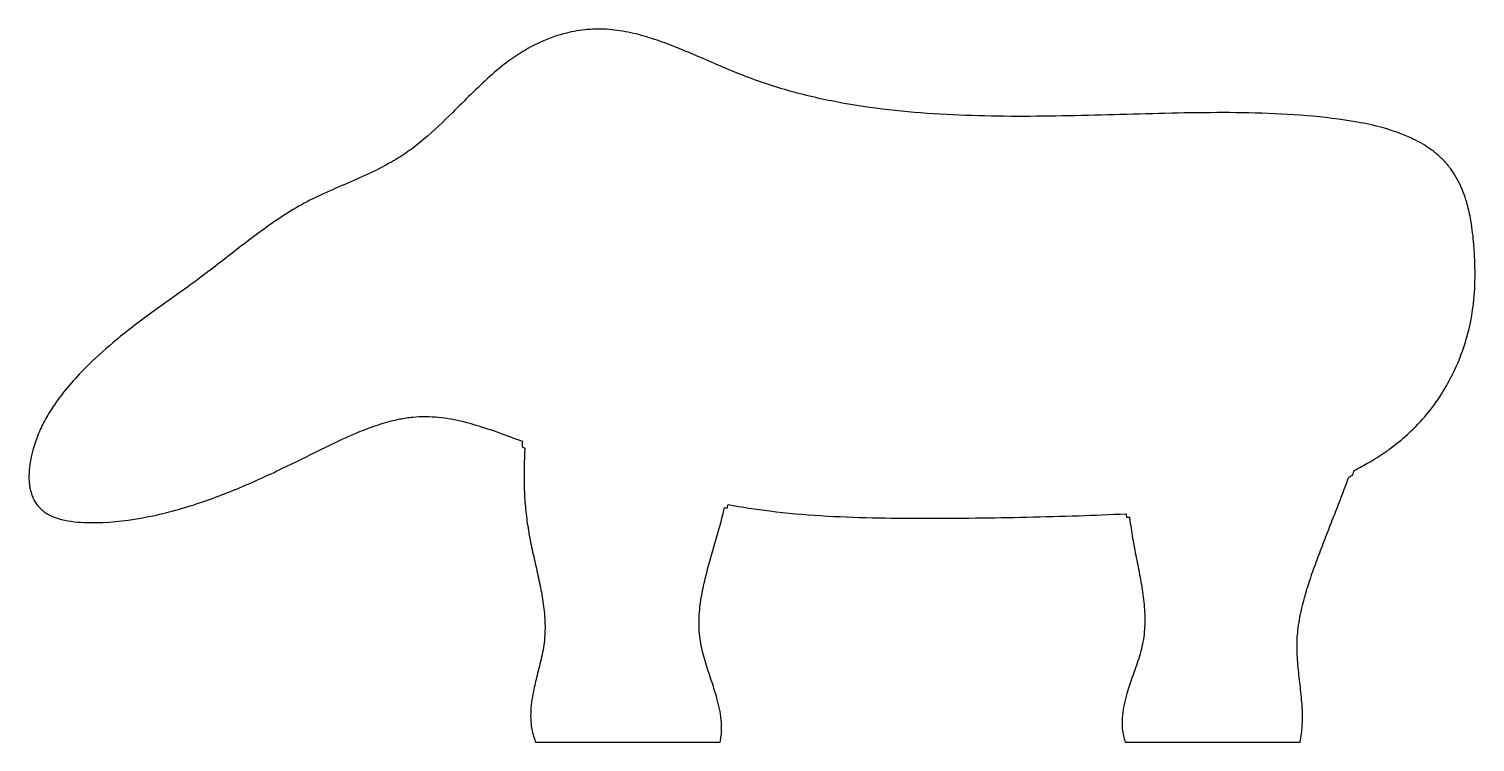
# Model space of a CAD drawing. Header units: millimetres. Extents: x -284 to -5, y 0 to 138.
import ezdxf

# ---------------------------------------------------------------- set-up
doc = ezdxf.new("R2010")
doc.units = ezdxf.units.MM
doc.layers.add('outline', color=7, linetype='Continuous')

msp = doc.modelspace()

# ---------------------------------------------------------------- linework, layer by layer
at = {"layer": 'outline'}
for p, q in [((-186.34, 0.05), (-150.74, 0.05)), ((-72.72, 0.05), (-39, 0.05))]:
    msp.add_line(p, q, dxfattribs=at)
for points, knots in [([(-20.63, 57.41), (-19.57, 58.23), (-18.55, 59.11), (-16.39, 61.18), (-15.27, 62.38), (-13.21, 64.94), (-12.27, 66.28), (-10.56, 69.08), (-9.79, 70.52), (-8.41, 73.49), (-7.82, 75), (-6.82, 78.09), (-6.41, 79.65), (-5.54, 84.06), (-5.3, 86.94), (-5.27, 90.93), (-5.29, 92.04), (-5.38, 94.29), (-5.45, 95.42), (-5.69, 98.08), (-5.89, 99.6), (-6.36, 102.13), (-6.6, 103.14), (-7.08, 104.8), (-7.3, 105.46), (-7.8, 106.75), (-8.08, 107.39), (-8.71, 108.63), (-9.05, 109.23), (-9.81, 110.38), (-10.23, 110.94), (-11.12, 111.99), (-11.6, 112.49), (-12.61, 113.42), (-13.15, 113.86), (-14.79, 115.06), (-15.97, 115.74), (-18.01, 116.73), (-18.85, 117.08), (-20.85, 117.83), (-22.01, 118.2), (-24.75, 118.95), (-26.34, 119.29), (-31.17, 120.17), (-34.44, 120.54), (-41, 121.08), (-44.31, 121.25), (-50.91, 121.42), (-54.22, 121.43), (-60.83, 121.37), (-64.14, 121.3), (-70.76, 121.13), (-74.07, 121.03), (-80.69, 120.86), (-84, 120.78), (-90.62, 120.69), (-93.93, 120.68), (-100.55, 120.77), (-103.86, 120.87), (-110.46, 121.22), (-113.76, 121.47), (-120.34, 122.17), (-123.61, 122.62), (-130.11, 123.78), (-133.33, 124.49), (-139.68, 126.22), (-142.8, 127.23), (-148.8, 129.53), (-151.68, 130.81), (-156.51, 132.9), (-158.46, 133.72), (-161.75, 134.98), (-163.08, 135.45), (-165.77, 136.29), (-167.13, 136.65), (-169.89, 137.2), (-171.28, 137.4), (-174.06, 137.56), (-175.45, 137.53), (-178.21, 137.24), (-179.57, 136.99), (-181.8, 136.39), (-182.67, 136.11), (-185.23, 135.14), (-186.86, 134.34), (-189.47, 132.8), (-190.49, 132.12), (-192.77, 130.44), (-194.02, 129.41), (-197.67, 126.13), (-199.97, 123.77), (-204.11, 119.68), (-205.94, 117.91), (-208.86, 115.44), (-209.88, 114.64), (-211.96, 113.18), (-213.02, 112.51), (-215.55, 111.06), (-217.04, 110.31), (-221.55, 108.2), (-224.64, 106.98), (-229.11, 104.9), (-230.56, 104.16), (-233.39, 102.54), (-234.78, 101.66), (-238.87, 98.9), (-241.49, 96.9), (-246.72, 92.85), (-249.34, 90.79), (-254.67, 86.86), (-257.38, 84.98), (-262.7, 81.13), (-265.31, 79.16), (-269.59, 75.54), (-271.32, 73.97), (-274.08, 71.2), (-275.15, 70.05), (-277.2, 67.66), (-278.17, 66.41), (-279.66, 64.23), (-280.22, 63.34), (-281.24, 61.49), (-281.71, 60.55), (-282.52, 58.61), (-282.87, 57.62), (-283.34, 55.93), (-283.51, 55.25), (-283.77, 53.88), (-283.87, 53.19), (-283.96, 52.03), (-283.98, 51.57), (-283.97, 50.64), (-283.94, 50.18), (-283.85, 49.41), (-283.8, 49.11), (-283.67, 48.5), (-283.59, 48.2), (-283.39, 47.62), (-283.28, 47.33), (-283.02, 46.77), (-282.87, 46.5), (-282.54, 45.99), (-282.35, 45.74), (-281.95, 45.27), (-281.74, 45.05), (-281.27, 44.64), (-281.03, 44.45), (-280.52, 44.11), (-280.25, 43.95), (-279.44, 43.53), (-278.86, 43.31), (-277.88, 43.01), (-277.48, 42.91), (-276.28, 42.66), (-275.46, 42.55), (-273.02, 42.35), (-271.39, 42.33), (-266.48, 42.54), (-263.23, 43.01), (-256.75, 44.4), (-253.52, 45.33), (-247.23, 47.5), (-244.17, 48.73), (-238.18, 51.35), (-235.26, 52.74), (-229.87, 55.38), (-227.4, 56.64), (-223.19, 58.64), (-221.47, 59.42), (-218.55, 60.58), (-217.37, 61.01), (-214.95, 61.77), (-213.73, 62.1), (-211.66, 62.51), (-210.83, 62.63), (-209.16, 62.79), (-208.33, 62.83), (-205.84, 62.81), (-204.2, 62.64), (-200.98, 62.06), (-199.4, 61.65), (-196.36, 60.74), (-194.89, 60.24), (-191.9, 59.17), (-190.39, 58.61), (-188.88, 58.04)], [0, 0, 0, 0, 0.008456, 0.008456, 0.01877, 0.01877, 0.029071, 0.029071, 0.039376, 0.039376, 0.0496, 0.0496, 0.059741, 0.059741, 0.077853, 0.077853, 0.084839, 0.084839, 0.091975, 0.091975, 0.101626, 0.101626, 0.108132, 0.108132, 0.112494, 0.112494, 0.116853, 0.116853, 0.121208, 0.121208, 0.125554, 0.125554, 0.12989, 0.12989, 0.134216, 0.134216, 0.142717, 0.142717, 0.148466, 0.148466, 0.156118, 0.156118, 0.166336, 0.166336, 0.186975, 0.186975, 0.207743, 0.207743, 0.228519, 0.228519, 0.249312, 0.249312, 0.270119, 0.270119, 0.290932, 0.290932, 0.311744, 0.311744, 0.332541, 0.332541, 0.353323, 0.353323, 0.374091, 0.374091, 0.394811, 0.394811, 0.415443, 0.415443, 0.435208, 0.435208, 0.448504, 0.448504, 0.457365, 0.457365, 0.46622, 0.46622, 0.475025, 0.475025, 0.483761, 0.483761, 0.492441, 0.492441, 0.498234, 0.498234, 0.509633, 0.509633, 0.517286, 0.517286, 0.527463, 0.527463, 0.548132, 0.548132, 0.564083, 0.564083, 0.572197, 0.572197, 0.580071, 0.580071, 0.590545, 0.590545, 0.61137, 0.61137, 0.621559, 0.621559, 0.63188, 0.63188, 0.652575, 0.652575, 0.67349, 0.67349, 0.694221, 0.694221, 0.714763, 0.714763, 0.729449, 0.729449, 0.739324, 0.739324, 0.749257, 0.749257, 0.755886, 0.755886, 0.76251, 0.76251, 0.769108, 0.769108, 0.773501, 0.773501, 0.77788, 0.77788, 0.7808, 0.7808, 0.783711, 0.783711, 0.785655, 0.785655, 0.787596, 0.787596, 0.789533, 0.789533, 0.791468, 0.791468, 0.793403, 0.793403, 0.795338, 0.795338, 0.797275, 0.797275, 0.799214, 0.799214, 0.803064, 0.803064, 0.805652, 0.805652, 0.810803, 0.810803, 0.821068, 0.821068, 0.841663, 0.841663, 0.862738, 0.862738, 0.883486, 0.883486, 0.90382, 0.90382, 0.921231, 0.921231, 0.933081, 0.933081, 0.941007, 0.941007, 0.948972, 0.948972, 0.954251, 0.954251, 0.9595, 0.9595, 0.969862, 0.969862, 0.98008, 0.98008, 0.989836, 0.989836, 1, 1, 1, 1]), ([(-188.95, 56.95), (-188.94, 56.95), (-188.93, 56.95), (-188.75, 56.88), (-188.57, 56.82), (-188.39, 56.76)], [0, 0, 0, 0, 0.042335, 0.042335, 1, 1, 1, 1]), ([(-188.39, 56.76), (-188.46, 55.6), (-188.51, 54.44), (-188.57, 52.05), (-188.57, 50.81), (-188.51, 48.33), (-188.44, 47.1), (-188.24, 44.63), (-188.1, 43.41), (-187.75, 40.97), (-187.54, 39.75), (-187.05, 37.33), (-186.77, 36.13), (-186.22, 33.71), (-185.94, 32.49), (-185.42, 30.05), (-185.18, 28.83), (-184.79, 26.36), (-184.64, 25.11), (-184.49, 22.62), (-184.49, 21.37), (-184.7, 18.9), (-184.91, 17.69), (-185.44, 15.27), (-185.75, 14.07), (-186.3, 11.84), (-186.55, 10.82), (-186.9, 9.1), (-187.02, 8.41), (-187.2, 7.02), (-187.26, 6.32), (-187.3, 4.93), (-187.27, 4.24), (-187.15, 3.09), (-187.08, 2.64), (-186.89, 1.74), (-186.77, 1.3), (-186.55, 0.59), (-186.45, 0.32), (-186.34, 0.05)], [0, 0, 0, 0, 0.060571, 0.060571, 0.125246, 0.125246, 0.189798, 0.189798, 0.254199, 0.254199, 0.318527, 0.318527, 0.383139, 0.383139, 0.448106, 0.448106, 0.513375, 0.513375, 0.578728, 0.578728, 0.643707, 0.643707, 0.708151, 0.708151, 0.77289, 0.77289, 0.827845, 0.827845, 0.86444, 0.86444, 0.900911, 0.900911, 0.937079, 0.937079, 0.961098, 0.961098, 0.984974, 0.984974, 1, 1, 1, 1]), ([(-28.54, 52.43), (-27.6, 52.9), (-26.67, 53.41), (-24.68, 54.56), (-23.64, 55.23), (-21.94, 56.41), (-21.28, 56.9), (-20.63, 57.41)], [0, 0, 0, 0, 0.33851, 0.33851, 0.735288, 0.735288, 1, 1, 1, 1]), ([(-39, 0.05), (-38.94, 0.34), (-38.88, 0.64), (-38.75, 1.41), (-38.69, 1.88), (-38.57, 3.07), (-38.54, 3.79), (-38.52, 5.58), (-38.57, 6.66), (-38.75, 9.02), (-38.9, 10.29), (-39.19, 12.84), (-39.34, 14.11), (-39.55, 16.67), (-39.61, 17.95), (-39.54, 20.53), (-39.4, 21.82), (-39, 24.38), (-38.73, 25.65), (-38.08, 28.16), (-37.72, 29.4), (-36.92, 31.86), (-36.49, 33.08), (-35.61, 35.5), (-35.15, 36.7), (-34.23, 39.09), (-33.77, 40.28), (-32.84, 42.66), (-32.37, 43.86), (-31.45, 46.24), (-30.99, 47.43), (-30.22, 49.47), (-29.9, 50.32), (-29.59, 51.16)], [0, 0, 0, 0, 0.017111, 0.017111, 0.044203, 0.044203, 0.08488, 0.08488, 0.146107, 0.146107, 0.218885, 0.218885, 0.291603, 0.291603, 0.364466, 0.364466, 0.43794, 0.43794, 0.511593, 0.511593, 0.585101, 0.585101, 0.658303, 0.658303, 0.731122, 0.731122, 0.803714, 0.803714, 0.876286, 0.876286, 0.948838, 0.948838, 1, 1, 1, 1]), ([(-150.74, 0.05), (-150.69, 0.34), (-150.64, 0.62), (-150.54, 1.37), (-150.51, 1.83), (-150.47, 2.99), (-150.5, 3.68), (-150.64, 5.07), (-150.75, 5.77), (-151.03, 7.14), (-151.2, 7.82), (-151.67, 9.52), (-151.99, 10.52), (-152.71, 12.7), (-153.11, 13.87), (-153.84, 16.23), (-154.17, 17.42), (-154.65, 19.83), (-154.79, 21.06), (-154.86, 23.54), (-154.79, 24.79), (-154.51, 27.28), (-154.3, 28.52), (-153.79, 30.97), (-153.49, 32.18), (-152.85, 34.6), (-152.51, 35.79), (-151.82, 38.18), (-151.47, 39.37), (-150.8, 41.75), (-150.49, 42.94), (-150.09, 44.52), (-150, 44.9), (-149.9, 45.28)], [0, 0, 0, 0, 0.018787, 0.018787, 0.048632, 0.048632, 0.093623, 0.093623, 0.138926, 0.138926, 0.184324, 0.184324, 0.252473, 0.252473, 0.332636, 0.332636, 0.412126, 0.412126, 0.49186, 0.49186, 0.572562, 0.572562, 0.653592, 0.653592, 0.734468, 0.734468, 0.81496, 0.81496, 0.894993, 0.894993, 0.974745, 0.974745, 1, 1, 1, 1]), ([(-149.23, 45.86), (-146.57, 45.36), (-143.88, 44.95), (-137.92, 44.21), (-134.63, 43.92), (-128.04, 43.51), (-124.74, 43.38), (-118.13, 43.23), (-114.83, 43.21), (-108.21, 43.21), (-104.89, 43.23), (-98.27, 43.3), (-94.96, 43.35), (-88.33, 43.5), (-85.02, 43.59), (-78.65, 43.81), (-75.59, 43.93), (-72.53, 44.06)], [0, 0, 0, 0, 0.105903, 0.105903, 0.234644, 0.234644, 0.363506, 0.363506, 0.49263, 0.49263, 0.621905, 0.621905, 0.751188, 0.751188, 0.880477, 0.880477, 1, 1, 1, 1]), ([(-71.89, 43.44), (-71.86, 43.19), (-71.82, 42.94), (-71.6, 41.42), (-71.4, 40.16), (-70.96, 37.65), (-70.72, 36.4), (-70.22, 33.89), (-69.97, 32.63), (-69.52, 30.1), (-69.31, 28.82), (-69.02, 26.26), (-68.93, 24.98), (-68.92, 22.41), (-69, 21.13), (-69.4, 18.62), (-69.72, 17.39), (-70.47, 14.96), (-70.9, 13.76), (-71.69, 11.52), (-72.05, 10.49), (-72.56, 8.74), (-72.75, 8.04), (-73.06, 6.62), (-73.18, 5.9), (-73.29, 4.7), (-73.31, 4.22), (-73.31, 3.26), (-73.28, 2.78), (-73.17, 1.84), (-73.08, 1.37), (-72.9, 0.62), (-72.82, 0.33), (-72.72, 0.05)], [0, 0, 0, 0, 0.017226, 0.017226, 0.103576, 0.103576, 0.189978, 0.189978, 0.276889, 0.276889, 0.364187, 0.364187, 0.451459, 0.451459, 0.537962, 0.537962, 0.623741, 0.623741, 0.710386, 0.710386, 0.784309, 0.784309, 0.833593, 0.833593, 0.882758, 0.882758, 0.915321, 0.915321, 0.947675, 0.947675, 0.979775, 0.979775, 1, 1, 1, 1])]:
    msp.add_open_spline(points, degree=3, knots=knots, dxfattribs=at)
for points in [[(-188.88, 58.04), (-188.9, 57.68), (-188.93, 57.32), (-188.95, 56.95)], [(-29.59, 51.16), (-29.35, 51.28), (-29.12, 51.39), (-28.88, 51.51)], [(-28.88, 51.51), (-28.77, 51.81), (-28.65, 52.12), (-28.54, 52.43)], [(-149.9, 45.28), (-149.74, 45.24), (-149.57, 45.21), (-149.4, 45.18)], [(-149.4, 45.18), (-149.35, 45.41), (-149.29, 45.63), (-149.23, 45.86)], [(-72.53, 44.06), (-72.5, 43.85), (-72.47, 43.63), (-72.43, 43.42)], [(-72.43, 43.42), (-72.25, 43.42), (-72.07, 43.43), (-71.89, 43.44)]]:
    msp.add_open_spline(points, degree=3, dxfattribs=at)

doc.saveas('drawing.dxf')
